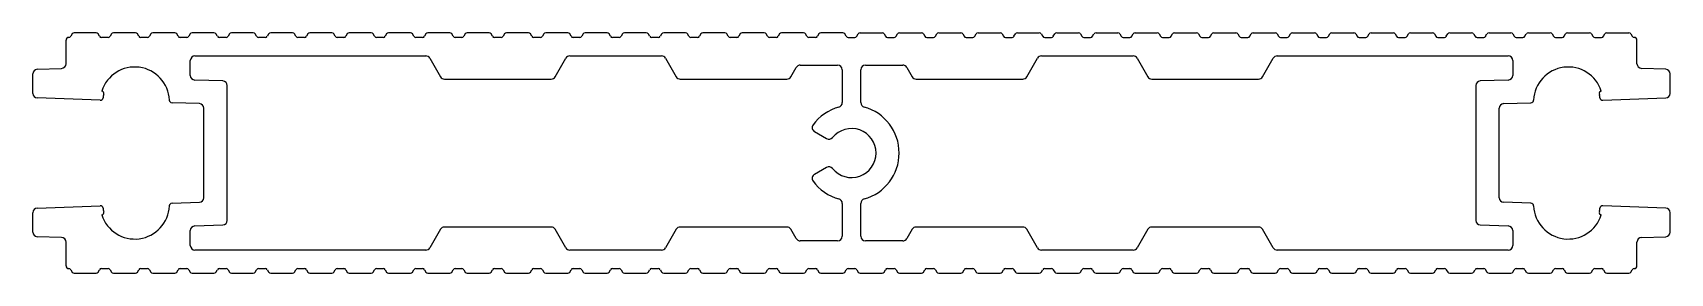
# Model space of a CAD drawing. Extents: x 721 to 898, y 663 to 689.
import ezdxf

# ---------------------------------------------------------------- set-up
doc = ezdxf.new("R2010")
doc.units = 0
doc.layers.get('0').update_dxf_attribs({"linetype": 'CONTINUOUS'})

msp = doc.modelspace()

# ---------------------------------------------------------------- linework, layer by layer
at = {"color": 0}
for p, q in [((725.11, 689.05), (724.96, 688.8)), ((727.7, 689.17), (725.33, 689.17)), ((728.06, 688.8), (727.92, 689.05)), ((729.36, 689.05), (729.22, 688.8)), ((731.95, 689.17), (729.58, 689.17)), ((732.31, 688.8), (732.17, 689.05)), ((733.61, 689.05), (733.47, 688.8)), ((736.2, 689.17), (733.83, 689.17)), ((736.56, 688.8), (736.42, 689.05)), ((737.86, 689.05), (737.72, 688.8)), ((740.45, 689.17), (738.08, 689.17)), ((740.81, 688.8), (740.67, 689.05)), ((742.11, 689.05), (741.97, 688.8)), ((744.7, 689.17), (742.33, 689.17)), ((745.06, 688.8), (744.92, 689.05)), ((746.36, 689.05), (746.22, 688.8)), ((748.95, 689.17), (746.58, 689.17)), ((749.31, 688.8), (749.17, 689.05)), ((750.61, 689.05), (750.47, 688.8)), ((753.2, 689.17), (750.83, 689.17)), ((753.56, 688.8), (753.42, 689.05)), ((754.86, 689.05), (754.72, 688.8)), ((757.45, 689.17), (755.08, 689.17)), ((757.81, 688.8), (757.67, 689.05)), ((759.11, 689.05), (758.97, 688.8)), ((761.7, 689.17), (759.33, 689.17)), ((762.06, 688.8), (761.92, 689.05)), ((763.36, 689.05), (763.22, 688.8)), ((765.95, 689.17), (763.58, 689.17)), ((766.31, 688.8), (766.17, 689.05)), ((767.61, 689.05), (767.47, 688.8)), ((770.2, 689.17), (767.83, 689.17)), ((770.56, 688.8), (770.42, 689.05)), ((771.86, 689.05), (771.72, 688.8)), ((774.45, 689.17), (772.08, 689.17)), ((774.81, 688.8), (774.67, 689.05)), ((776.11, 689.05), (775.97, 688.8)), ((778.7, 689.17), (776.33, 689.17)), ((779.06, 688.8), (778.92, 689.05)), ((780.36, 689.05), (780.21, 688.8)), ((782.95, 689.17), (780.58, 689.17)), ((783.31, 688.8), (783.17, 689.05)), ((784.61, 689.05), (784.47, 688.8)), ((787.2, 689.17), (784.83, 689.17)), ((787.56, 688.8), (787.42, 689.05)), ((788.86, 689.05), (788.72, 688.8)), ((791.45, 689.17), (789.08, 689.17)), ((791.81, 688.8), (791.67, 689.05)), ((793.11, 689.05), (792.96, 688.8)), ((795.7, 689.17), (793.33, 689.17)), ((796.06, 688.8), (795.92, 689.05)), ((797.36, 689.05), (797.21, 688.8)), ((799.95, 689.17), (797.58, 689.17)), ((800.31, 688.8), (800.17, 689.05)), ((801.61, 689.05), (801.46, 688.8)), ((804.2, 689.17), (801.83, 689.17)), ((804.56, 688.8), (804.42, 689.05)), ((805.86, 689.05), (805.71, 688.8)), ((808.45, 689.17), (806.08, 689.17)), ((808.81, 688.8), (808.67, 689.05)), ((809.96, 688.8), (810.11, 689.05)), ((810.33, 689.17), (812.7, 689.17)), ((812.92, 689.05), (813.06, 688.8)), ((814.21, 688.8), (814.36, 689.05)), ((814.58, 689.17), (816.95, 689.17)), ((817.17, 689.05), (817.31, 688.8)), ((818.46, 688.8), (818.61, 689.05)), ((818.83, 689.17), (821.2, 689.17)), ((821.42, 689.05), (821.56, 688.8)), ((822.71, 688.8), (822.86, 689.05)), ((823.08, 689.17), (825.45, 689.17)), ((825.67, 689.05), (825.81, 688.8)), ((826.96, 688.8), (827.11, 689.05)), ((827.33, 689.17), (829.7, 689.17)), ((829.92, 689.05), (830.06, 688.8)), ((831.21, 688.8), (831.36, 689.05)), ((831.58, 689.17), (833.95, 689.17)), ((834.17, 689.05), (834.31, 688.8)), ((835.46, 688.8), (835.61, 689.05)), ((835.83, 689.17), (838.2, 689.17)), ((838.42, 689.05), (838.56, 688.8)), ((839.71, 688.8), (839.86, 689.05)), ((840.08, 689.17), (842.45, 689.17)), ((842.67, 689.05), (842.81, 688.8)), ((843.96, 688.8), (844.11, 689.05)), ((844.33, 689.17), (846.7, 689.17)), ((846.92, 689.05), (847.06, 688.8)), ((848.21, 688.8), (848.36, 689.05)), ((848.58, 689.17), (850.95, 689.17)), ((851.17, 689.05), (851.31, 688.8)), ((852.46, 688.8), (852.61, 689.05)), ((852.83, 689.17), (855.2, 689.17)), ((855.42, 689.05), (855.56, 688.8)), ((856.71, 688.8), (856.86, 689.05)), ((857.08, 689.17), (859.45, 689.17)), ((859.67, 689.05), (859.81, 688.8)), ((860.96, 688.8), (861.11, 689.05)), ((861.33, 689.17), (863.7, 689.17)), ((863.92, 689.05), (864.06, 688.8)), ((865.21, 688.8), (865.36, 689.05)), ((865.58, 689.17), (867.95, 689.17)), ((868.17, 689.05), (868.31, 688.8)), ((869.46, 688.8), (869.61, 689.05)), ((869.83, 689.17), (872.2, 689.17)), ((872.42, 689.05), (872.56, 688.8)), ((873.71, 688.8), (873.86, 689.05)), ((874.08, 689.17), (876.45, 689.17)), ((876.67, 689.05), (876.81, 688.8)), ((877.96, 688.8), (878.11, 689.05)), ((878.33, 689.17), (880.7, 689.17)), ((880.92, 689.05), (881.06, 688.8)), ((882.21, 688.8), (882.36, 689.05)), ((882.58, 689.17), (884.95, 689.17)), ((885.17, 689.05), (885.31, 688.8)), ((886.46, 688.8), (886.61, 689.05)), ((886.83, 689.17), (889.2, 689.17)), ((889.42, 689.05), (889.56, 688.8)), ((890.71, 688.8), (890.86, 689.05)), ((891.08, 689.17), (893.45, 689.17)), ((893.67, 689.05), (893.81, 688.8)), ((724.45, 685.82), (724.45, 688.37)), ((729, 688.67), (728.28, 688.67)), ((733.25, 688.67), (732.53, 688.67)), ((737.5, 688.67), (736.78, 688.67)), ((741.75, 688.67), (741.03, 688.67)), ((746, 688.67), (745.28, 688.67)), ((750.25, 688.67), (749.53, 688.67)), ((754.5, 688.67), (753.78, 688.67)), ((758.75, 688.67), (758.03, 688.67)), ((763, 688.67), (762.28, 688.67)), ((767.25, 688.67), (766.53, 688.67)), ((771.5, 688.67), (770.78, 688.67)), ((775.75, 688.67), (775.03, 688.67)), ((780, 688.67), (779.28, 688.67)), ((784.25, 688.67), (783.53, 688.67)), ((788.5, 688.67), (787.78, 688.67)), ((792.75, 688.67), (792.03, 688.67)), ((797, 688.67), (796.28, 688.67)), ((801.25, 688.67), (800.53, 688.67)), ((805.5, 688.67), (804.78, 688.67)), ((809.03, 688.67), (809.75, 688.67)), ((813.28, 688.67), (814, 688.67)), ((817.53, 688.67), (818.25, 688.67)), ((821.78, 688.67), (822.5, 688.67)), ((826.03, 688.67), (826.75, 688.67)), ((830.28, 688.67), (831, 688.67)), ((834.53, 688.67), (835.25, 688.67)), ((838.78, 688.67), (839.5, 688.67)), ((843.03, 688.67), (843.75, 688.67)), ((847.28, 688.67), (848, 688.67)), ((851.53, 688.67), (852.25, 688.67)), ((855.78, 688.67), (856.5, 688.67)), ((860.03, 688.67), (860.75, 688.67)), ((864.28, 688.67), (865, 688.67)), ((868.53, 688.67), (869.25, 688.67)), ((872.78, 688.67), (873.5, 688.67)), ((877.03, 688.67), (877.75, 688.67)), ((881.28, 688.67), (882, 688.67)), ((885.53, 688.67), (886.25, 688.67)), ((889.78, 688.67), (890.5, 688.67)), ((894.33, 685.82), (894.33, 688.37)), ((721.33, 685.22), (723.97, 685.32)), ((737.89, 684.56), (737.89, 686.17)), ((738.39, 686.67), (763.35, 686.67)), ((763.78, 686.42), (764.94, 684.42)), ((777.34, 684.42), (778.49, 686.42)), ((778.93, 686.67), (788.85, 686.67)), ((789.28, 686.42), (790.44, 684.42)), ((802.84, 684.42), (803.42, 685.42)), ((803.85, 685.67), (807.89, 685.67)), ((810.89, 685.67), (814.93, 685.67)), ((815.36, 685.42), (815.94, 684.42)), ((828.34, 684.42), (829.49, 686.42)), ((829.93, 686.67), (839.85, 686.67)), ((840.28, 686.42), (841.44, 684.42)), ((853.84, 684.42), (854.99, 686.42)), ((855.43, 686.67), (880.39, 686.67)), ((880.89, 686.17), (880.89, 684.56)), ((897.44, 685.22), (894.81, 685.32)), ((720.85, 682.62), (720.85, 684.72)), ((741.41, 683.96), (738.37, 684.06)), ((765.37, 684.17), (776.91, 684.17)), ((790.87, 684.17), (802.41, 684.17)), ((808.39, 685.17), (808.39, 681.62)), ((810.39, 681.62), (810.39, 685.17)), ((816.37, 684.17), (827.91, 684.17)), ((841.87, 684.17), (853.41, 684.17)), ((880.41, 684.06), (877.37, 683.96)), ((897.93, 682.62), (897.93, 684.72)), ((728.15, 681.88), (721.33, 682.12)), ((741.89, 668.89), (741.89, 683.46)), ((876.89, 683.46), (876.89, 668.89)), ((890.63, 681.88), (897.44, 682.12)), ((738.87, 681.51), (735.91, 681.61)), ((739.35, 671.34), (739.35, 681.01)), ((879.43, 671.34), (879.43, 681.01)), ((879.91, 681.51), (882.86, 681.61)), ((805.39, 678.48), (806.7, 677.73)), ((806.7, 674.62), (805.39, 673.86)), ((720.85, 667.62), (720.85, 669.72)), ((721.33, 670.22), (728.15, 670.46)), ((735.91, 670.73), (738.87, 670.84)), ((808.39, 670.72), (808.39, 667.17)), ((810.39, 667.17), (810.39, 670.72)), ((882.86, 670.73), (879.91, 670.84)), ((897.44, 670.22), (890.63, 670.46)), ((897.93, 667.62), (897.93, 669.72)), ((737.89, 666.17), (737.89, 667.78)), ((738.37, 668.28), (741.41, 668.39)), ((764.94, 667.92), (763.78, 665.92)), ((776.91, 668.17), (765.37, 668.17)), ((778.49, 665.92), (777.34, 667.92)), ((790.44, 667.92), (789.28, 665.92)), ((802.41, 668.17), (790.87, 668.17)), ((803.42, 666.92), (802.84, 667.92)), ((815.94, 667.92), (815.36, 666.92)), ((827.91, 668.17), (816.37, 668.17)), ((829.49, 665.92), (828.34, 667.92)), ((841.44, 667.92), (840.28, 665.92)), ((853.41, 668.17), (841.87, 668.17)), ((854.99, 665.92), (853.84, 667.92)), ((877.37, 668.39), (880.41, 668.28)), ((880.89, 667.78), (880.89, 666.17)), ((723.97, 667.03), (721.33, 667.12)), ((724.45, 663.97), (724.45, 666.53)), ((807.89, 666.67), (803.85, 666.67)), ((814.93, 666.67), (810.89, 666.67)), ((894.33, 663.97), (894.33, 666.53)), ((894.81, 667.03), (897.44, 667.12)), ((763.35, 665.67), (738.39, 665.67)), ((788.85, 665.67), (778.93, 665.67)), ((839.85, 665.67), (829.93, 665.67)), ((880.39, 665.67), (855.43, 665.67)), ((724.96, 663.55), (725.11, 663.3)), ((725.33, 663.17), (727.7, 663.17)), ((727.92, 663.3), (728.06, 663.55)), ((728.28, 663.67), (729, 663.67)), ((729.22, 663.55), (729.36, 663.3)), ((729.58, 663.17), (731.95, 663.17)), ((732.17, 663.3), (732.31, 663.55)), ((732.53, 663.67), (733.25, 663.67)), ((733.47, 663.55), (733.61, 663.3)), ((733.83, 663.17), (736.2, 663.17)), ((736.42, 663.3), (736.56, 663.55)), ((736.78, 663.67), (737.5, 663.67)), ((737.72, 663.55), (737.86, 663.3)), ((738.08, 663.17), (740.45, 663.17)), ((740.67, 663.3), (740.81, 663.55)), ((741.03, 663.67), (741.75, 663.67)), ((741.97, 663.55), (742.11, 663.3)), ((742.33, 663.17), (744.7, 663.17)), ((744.92, 663.3), (745.06, 663.55)), ((745.28, 663.67), (746, 663.67)), ((746.22, 663.55), (746.36, 663.3)), ((746.58, 663.17), (748.95, 663.17)), ((749.17, 663.3), (749.31, 663.55)), ((749.53, 663.67), (750.25, 663.67)), ((750.47, 663.55), (750.61, 663.3)), ((750.83, 663.17), (753.2, 663.17)), ((753.42, 663.3), (753.56, 663.55)), ((753.78, 663.67), (754.5, 663.67)), ((754.72, 663.55), (754.86, 663.3)), ((755.08, 663.17), (757.45, 663.17)), ((757.67, 663.3), (757.81, 663.55)), ((758.03, 663.67), (758.75, 663.67)), ((758.97, 663.55), (759.11, 663.3)), ((759.33, 663.17), (761.7, 663.17)), ((761.92, 663.3), (762.06, 663.55)), ((762.28, 663.67), (763, 663.67)), ((763.22, 663.55), (763.36, 663.3)), ((763.58, 663.17), (765.95, 663.17)), ((766.17, 663.3), (766.31, 663.55)), ((766.53, 663.67), (767.25, 663.67)), ((767.47, 663.55), (767.61, 663.3)), ((767.83, 663.17), (770.2, 663.17)), ((770.42, 663.3), (770.56, 663.55)), ((770.78, 663.67), (771.5, 663.67)), ((771.72, 663.55), (771.86, 663.3)), ((772.08, 663.17), (774.45, 663.17)), ((774.67, 663.3), (774.81, 663.55)), ((775.03, 663.67), (775.75, 663.67)), ((775.97, 663.55), (776.11, 663.3)), ((776.33, 663.17), (778.7, 663.17)), ((778.92, 663.3), (779.06, 663.55)), ((779.28, 663.67), (780, 663.67)), ((780.21, 663.55), (780.36, 663.3)), ((780.58, 663.17), (782.95, 663.17)), ((783.17, 663.3), (783.31, 663.55)), ((783.53, 663.67), (784.25, 663.67)), ((784.47, 663.55), (784.61, 663.3)), ((784.83, 663.17), (787.2, 663.17)), ((787.42, 663.3), (787.56, 663.55)), ((787.78, 663.67), (788.5, 663.67)), ((788.72, 663.55), (788.86, 663.3)), ((789.08, 663.17), (791.45, 663.17)), ((791.67, 663.3), (791.81, 663.55)), ((792.03, 663.67), (792.75, 663.67)), ((792.96, 663.55), (793.11, 663.3)), ((793.33, 663.17), (795.7, 663.17)), ((795.92, 663.3), (796.06, 663.55)), ((796.28, 663.67), (797, 663.67)), ((797.21, 663.55), (797.36, 663.3)), ((797.58, 663.17), (799.95, 663.17)), ((800.17, 663.3), (800.31, 663.55)), ((800.53, 663.67), (801.25, 663.67)), ((801.46, 663.55), (801.61, 663.3)), ((801.83, 663.17), (804.2, 663.17)), ((804.42, 663.3), (804.56, 663.55)), ((804.78, 663.67), (805.5, 663.67)), ((805.71, 663.55), (805.86, 663.3)), ((806.08, 663.17), (808.45, 663.17)), ((808.67, 663.3), (808.81, 663.55)), ((809.03, 663.67), (809.75, 663.67)), ((809.96, 663.55), (810.11, 663.3)), ((810.33, 663.17), (812.7, 663.17)), ((812.92, 663.3), (813.06, 663.55)), ((813.28, 663.67), (814, 663.67)), ((814.21, 663.55), (814.36, 663.3)), ((814.58, 663.17), (816.95, 663.17)), ((817.17, 663.3), (817.31, 663.55)), ((817.53, 663.67), (818.25, 663.67)), ((818.46, 663.55), (818.61, 663.3)), ((818.83, 663.17), (821.2, 663.17)), ((821.42, 663.3), (821.56, 663.55)), ((821.78, 663.67), (822.5, 663.67)), ((822.71, 663.55), (822.86, 663.3)), ((823.08, 663.17), (825.45, 663.17)), ((825.67, 663.3), (825.81, 663.55)), ((826.03, 663.67), (826.75, 663.67)), ((826.96, 663.55), (827.11, 663.3)), ((827.33, 663.17), (829.7, 663.17)), ((829.92, 663.3), (830.06, 663.55)), ((830.28, 663.67), (831, 663.67)), ((831.21, 663.55), (831.36, 663.3)), ((831.58, 663.17), (833.95, 663.17)), ((834.17, 663.3), (834.31, 663.55)), ((834.53, 663.67), (835.25, 663.67)), ((835.46, 663.55), (835.61, 663.3)), ((835.83, 663.17), (838.2, 663.17)), ((838.42, 663.3), (838.56, 663.55)), ((838.78, 663.67), (839.5, 663.67)), ((839.71, 663.55), (839.86, 663.3)), ((840.08, 663.17), (842.45, 663.17)), ((842.67, 663.3), (842.81, 663.55)), ((843.03, 663.67), (843.75, 663.67)), ((843.96, 663.55), (844.11, 663.3)), ((844.33, 663.17), (846.7, 663.17)), ((846.92, 663.3), (847.06, 663.55)), ((847.28, 663.67), (848, 663.67)), ((848.21, 663.55), (848.36, 663.3)), ((848.58, 663.17), (850.95, 663.17)), ((851.17, 663.3), (851.31, 663.55)), ((851.53, 663.67), (852.25, 663.67)), ((852.46, 663.55), (852.61, 663.3)), ((852.83, 663.17), (855.2, 663.17)), ((855.42, 663.3), (855.56, 663.55)), ((855.78, 663.67), (856.5, 663.67)), ((856.71, 663.55), (856.86, 663.3)), ((857.08, 663.17), (859.45, 663.17)), ((859.67, 663.3), (859.81, 663.55)), ((860.03, 663.67), (860.75, 663.67)), ((860.96, 663.55), (861.11, 663.3)), ((861.33, 663.17), (863.7, 663.17)), ((863.92, 663.3), (864.06, 663.55)), ((864.28, 663.67), (865, 663.67)), ((865.21, 663.55), (865.36, 663.3)), ((865.58, 663.17), (867.95, 663.17)), ((868.17, 663.3), (868.31, 663.55)), ((868.53, 663.67), (869.25, 663.67)), ((869.46, 663.55), (869.61, 663.3)), ((869.83, 663.17), (872.2, 663.17)), ((872.42, 663.3), (872.56, 663.55)), ((872.78, 663.67), (873.5, 663.67)), ((873.71, 663.55), (873.86, 663.3)), ((874.08, 663.17), (876.45, 663.17)), ((876.67, 663.3), (876.81, 663.55)), ((877.03, 663.67), (877.75, 663.67)), ((877.96, 663.55), (878.11, 663.3)), ((878.33, 663.17), (880.7, 663.17)), ((880.92, 663.3), (881.06, 663.55)), ((881.28, 663.67), (882, 663.67)), ((882.21, 663.55), (882.36, 663.3)), ((882.58, 663.17), (884.95, 663.17)), ((885.17, 663.3), (885.31, 663.55)), ((885.53, 663.67), (886.25, 663.67)), ((886.46, 663.55), (886.61, 663.3)), ((886.83, 663.17), (889.2, 663.17)), ((889.42, 663.3), (889.56, 663.55)), ((889.78, 663.67), (890.5, 663.67)), ((890.71, 663.55), (890.86, 663.3)), ((891.08, 663.17), (893.45, 663.17)), ((893.67, 663.3), (893.81, 663.55))]:
    msp.add_line(p, q, dxfattribs=at)
for centre, radius, start, end in [((725.33, 688.92), 0.25, 90.0016, 149.821), ((727.7, 688.92), 0.25, 30.1766, 90.0016), ((729.58, 688.92), 0.25, 90, 149.821), ((731.95, 688.92), 0.25, 30.1766, 90), ((733.83, 688.92), 0.25, 90.0002, 149.821), ((736.2, 688.92), 0.25, 30.184, 90.0002), ((738.08, 688.92), 0.25, 90.0002, 149.821), ((740.45, 688.92), 0.25, 30.1766, 90.0016), ((742.33, 688.92), 0.25, 90, 149.821), ((744.7, 688.92), 0.25, 30.1766, 90), ((746.58, 688.92), 0.25, 90.0002, 149.821), ((748.95, 688.92), 0.25, 30.184, 90.0002), ((750.83, 688.92), 0.25, 90.0002, 149.821), ((753.2, 688.92), 0.25, 30.1766, 90.0016), ((755.08, 688.92), 0.25, 90, 149.821), ((757.45, 688.92), 0.25, 30.1766, 90), ((759.33, 688.92), 0.25, 90.0002, 149.821), ((761.7, 688.92), 0.25, 30.184, 90.0002), ((763.58, 688.92), 0.25, 90.0002, 149.821), ((765.95, 688.92), 0.25, 30.1766, 90.0016), ((767.83, 688.92), 0.25, 90, 149.821), ((770.2, 688.92), 0.25, 30.1766, 90), ((772.08, 688.92), 0.25, 90.0002, 149.821), ((774.45, 688.92), 0.25, 30.184, 90.0002), ((776.33, 688.92), 0.25, 90.0002, 149.821), ((778.7, 688.92), 0.25, 30.1766, 90.0016), ((780.58, 688.92), 0.25, 90, 149.821), ((782.95, 688.92), 0.25, 30.1766, 90), ((784.83, 688.92), 0.25, 90.0002, 149.821), ((787.2, 688.92), 0.25, 30.184, 90.0002), ((789.08, 688.92), 0.25, 90.0002, 149.821), ((791.45, 688.92), 0.25, 30.1766, 90.0016), ((793.33, 688.92), 0.25, 90, 149.821), ((795.7, 688.92), 0.25, 30.1766, 90), ((797.58, 688.92), 0.25, 90.0002, 149.821), ((799.95, 688.92), 0.25, 30.184, 90.0002), ((801.83, 688.92), 0.25, 90.0002, 149.821), ((804.2, 688.92), 0.25, 30.1766, 90.0016), ((806.08, 688.92), 0.25, 90, 149.821), ((808.45, 688.92), 0.25, 30.1766, 90), ((810.33, 688.92), 0.25, 90, 149.8234), ((812.7, 688.92), 0.25, 30.179, 90), ((814.58, 688.92), 0.25, 89.9984, 149.8234), ((816.95, 688.92), 0.25, 30.179, 89.9998), ((818.83, 688.92), 0.25, 89.9998, 149.816), ((821.2, 688.92), 0.25, 30.179, 89.9998), ((823.08, 688.92), 0.25, 90, 149.8234), ((825.45, 688.92), 0.25, 30.179, 90), ((827.33, 688.92), 0.25, 89.9984, 149.8234), ((829.7, 688.92), 0.25, 30.179, 89.9998), ((831.58, 688.92), 0.25, 89.9998, 149.816), ((833.95, 688.92), 0.25, 30.179, 89.9998), ((835.83, 688.92), 0.25, 90, 149.8234), ((838.2, 688.92), 0.25, 30.179, 90), ((840.08, 688.92), 0.25, 89.9984, 149.8234), ((842.45, 688.92), 0.25, 30.179, 89.9998), ((844.33, 688.92), 0.25, 89.9998, 149.816), ((846.7, 688.92), 0.25, 30.179, 89.9998), ((848.58, 688.92), 0.25, 90, 149.8234), ((850.95, 688.92), 0.25, 30.179, 90), ((852.83, 688.92), 0.25, 89.9984, 149.8234), ((855.2, 688.92), 0.25, 30.179, 89.9998), ((857.08, 688.92), 0.25, 89.9998, 149.816), ((859.45, 688.92), 0.25, 30.179, 89.9998), ((861.33, 688.92), 0.25, 90, 149.8234), ((863.7, 688.92), 0.25, 30.179, 90), ((865.58, 688.92), 0.25, 89.9984, 149.8234), ((867.95, 688.92), 0.25, 30.179, 89.9998), ((869.83, 688.92), 0.25, 89.9998, 149.816), ((872.2, 688.92), 0.25, 30.179, 89.9998), ((874.08, 688.92), 0.25, 90, 149.8234), ((876.45, 688.92), 0.25, 30.179, 90), ((878.33, 688.92), 0.25, 89.9984, 149.8234), ((880.7, 688.92), 0.25, 30.179, 89.9998), ((882.58, 688.92), 0.25, 89.9998, 149.816), ((884.95, 688.92), 0.25, 30.179, 89.9998), ((886.83, 688.92), 0.25, 90, 149.8234), ((889.2, 688.92), 0.25, 30.179, 90), ((891.08, 688.92), 0.25, 89.9984, 149.8234), ((893.45, 688.92), 0.25, 30.179, 89.9984), ((724.75, 688.37), 0.3, 90.2869, 180), ((724.75, 688.92), 0.25, 270.2869, 329.821), ((728.28, 688.92), 0.25, 210.1766, 270.0032), ((729, 688.92), 0.25, 270.0032, 329.821), ((732.53, 688.92), 0.25, 210.1766, 270.0025), ((733.25, 688.92), 0.25, 270.0025, 329.821), ((736.78, 688.92), 0.25, 210.184, 269.9982), ((737.5, 688.92), 0.25, 269.9982, 329.821), ((741.03, 688.92), 0.25, 210.1766, 270.0032), ((741.75, 688.92), 0.25, 270.0032, 329.821), ((745.28, 688.92), 0.25, 210.1766, 270.0025), ((746, 688.92), 0.25, 270.0025, 329.821), ((749.53, 688.92), 0.25, 210.184, 269.9982), ((750.25, 688.92), 0.25, 269.9982, 329.821), ((753.78, 688.92), 0.25, 210.1766, 270.0032), ((754.5, 688.92), 0.25, 270.0032, 329.821), ((758.03, 688.92), 0.25, 210.1766, 270.0025), ((758.75, 688.92), 0.25, 270.0025, 329.821), ((762.28, 688.92), 0.25, 210.184, 269.9982), ((763, 688.92), 0.25, 269.9982, 329.821), ((766.53, 688.92), 0.25, 210.1766, 270.0032), ((767.25, 688.92), 0.25, 270.0032, 329.821), ((770.78, 688.92), 0.25, 210.1766, 270.0025), ((771.5, 688.92), 0.25, 270.0025, 329.821), ((775.03, 688.92), 0.25, 210.184, 269.9982), ((775.75, 688.92), 0.25, 269.9982, 329.821), ((779.28, 688.92), 0.25, 210.1766, 270.0032), ((780, 688.92), 0.25, 270.0032, 329.821), ((783.53, 688.92), 0.25, 210.1766, 270.0025), ((784.25, 688.92), 0.25, 270.0025, 329.821), ((787.78, 688.92), 0.25, 210.184, 269.9982), ((788.5, 688.92), 0.25, 269.9982, 329.821), ((792.03, 688.92), 0.25, 210.1766, 270.0032), ((792.75, 688.92), 0.25, 270.0032, 329.821), ((796.28, 688.92), 0.25, 210.1766, 270.0025), ((797, 688.92), 0.25, 270.0025, 329.821), ((800.53, 688.92), 0.25, 210.184, 269.9982), ((801.25, 688.92), 0.25, 269.9982, 329.821), ((804.78, 688.92), 0.25, 210.1766, 270.0032), ((805.5, 688.92), 0.25, 270.0032, 329.821), ((809.03, 688.92), 0.25, 210.1766, 270.0025), ((809.75, 688.92), 0.25, 269.9975, 329.8234), ((813.28, 688.92), 0.25, 210.179, 269.9968), ((814, 688.92), 0.25, 269.9968, 329.8234), ((817.53, 688.92), 0.25, 210.179, 270.0018), ((818.25, 688.92), 0.25, 270.0018, 329.816), ((821.78, 688.92), 0.25, 210.179, 269.9975), ((822.5, 688.92), 0.25, 269.9975, 329.8234), ((826.03, 688.92), 0.25, 210.179, 269.9968), ((826.75, 688.92), 0.25, 269.9968, 329.8234), ((830.28, 688.92), 0.25, 210.179, 270.0018), ((831, 688.92), 0.25, 270.0018, 329.816), ((834.53, 688.92), 0.25, 210.179, 269.9975), ((835.25, 688.92), 0.25, 269.9975, 329.8234), ((838.78, 688.92), 0.25, 210.179, 269.9968), ((839.5, 688.92), 0.25, 269.9968, 329.8234), ((843.03, 688.92), 0.25, 210.179, 270.0018), ((843.75, 688.92), 0.25, 270.0018, 329.816), ((847.28, 688.92), 0.25, 210.179, 269.9975), ((848, 688.92), 0.25, 269.9975, 329.8234), ((851.53, 688.92), 0.25, 210.179, 269.9968), ((852.25, 688.92), 0.25, 269.9968, 329.8234), ((855.78, 688.92), 0.25, 210.179, 270.0018), ((856.5, 688.92), 0.25, 270.0018, 329.816), ((860.03, 688.92), 0.25, 210.179, 269.9975), ((860.75, 688.92), 0.25, 269.9975, 329.8234), ((864.28, 688.92), 0.25, 210.179, 269.9968), ((865, 688.92), 0.25, 269.9968, 329.8234), ((868.53, 688.92), 0.25, 210.179, 270.0018), ((869.25, 688.92), 0.25, 270.0018, 329.816), ((872.78, 688.92), 0.25, 210.179, 269.9975), ((873.5, 688.92), 0.25, 269.9975, 329.8234), ((877.03, 688.92), 0.25, 210.179, 269.9968), ((877.75, 688.92), 0.25, 269.9968, 329.8234), ((881.28, 688.92), 0.25, 210.179, 270.0018), ((882, 688.92), 0.25, 270.0018, 329.816), ((885.53, 688.92), 0.25, 210.179, 269.9975), ((886.25, 688.92), 0.25, 269.9975, 329.8234), ((889.78, 688.92), 0.25, 210.179, 269.9968), ((890.5, 688.92), 0.25, 269.9968, 329.8234), ((894.03, 688.92), 0.25, 210.179, 269.7131), ((894.03, 688.37), 0.3, 360, 89.7131), ((723.95, 685.82), 0.5, 272, 0), ((731.88, 681.72), 3.75, 2.6028, 162.2677), ((738.39, 686.17), 0.5, 90.0001, 180), ((763.35, 686.17), 0.5, 30.0004, 90.0001), ((778.93, 686.17), 0.5, 89.9998, 150.0005), ((788.85, 686.17), 0.5, 30.0001, 89.9998), ((803.85, 685.17), 0.5, 90, 149.9999), ((807.89, 685.17), 0.5, 0.0004, 90), ((810.89, 685.17), 0.5, 90, 179.9996), ((814.93, 685.17), 0.5, 30.0001, 90), ((829.93, 686.17), 0.5, 90.0002, 149.9999), ((839.85, 686.17), 0.5, 29.9995, 90.0002), ((855.43, 686.17), 0.5, 89.9999, 149.9996), ((880.39, 686.17), 0.5, 0, 89.9999), ((886.9, 681.72), 3.75, 17.7323, 177.3972), ((894.83, 685.82), 0.5, 180, 268), ((721.35, 684.72), 0.5, 92, 180), ((738.39, 684.56), 0.5, 180, 268), ((741.39, 683.46), 0.5, 360, 88), ((765.37, 684.67), 0.5, 210.0004, 270.0001), ((776.91, 684.67), 0.5, 270.0001, 330.0005), ((790.87, 684.67), 0.5, 210.0001, 270), ((802.41, 684.67), 0.5, 270, 329.9999), ((816.37, 684.67), 0.5, 210.0001, 270), ((827.91, 684.67), 0.5, 270, 329.9999), ((841.87, 684.67), 0.5, 209.9995, 269.9999), ((853.41, 684.67), 0.5, 269.9999, 329.9996), ((877.39, 683.46), 0.5, 92, 180), ((880.39, 684.56), 0.5, 272, 0), ((897.43, 684.72), 0.5, 360, 88), ((721.35, 682.62), 0.5, 180, 268), ((728.16, 682.18), 0.3, 268, 353.0281), ((728.23, 682.58), 0.3, 346.8526, 74.5602), ((731.88, 681.72), 3.45, 166.8526, 173.0281), ((735.92, 681.91), 0.3, 182.6028, 268), ((882.85, 681.91), 0.3, 272, 357.3972), ((890.55, 682.58), 0.3, 105.4398, 193.1474), ((886.9, 681.72), 3.45, 6.9719, 13.1474), ((890.62, 682.18), 0.3, 186.9719, 272), ((897.43, 682.62), 0.5, 272, 360), ((738.85, 681.01), 0.5, 360, 88), ((809.39, 676.17), 5.15, 105.3957, 143.8272), ((807.89, 681.62), 0.5, 285.3957, 0.0004), ((810.89, 681.62), 0.5, 179.9996, 254.6043), ((809.39, 676.17), 5.15, 285.3957, 74.6043), ((879.93, 681.01), 0.5, 92, 180), ((805.64, 678.92), 0.5, 143.8272, 240), ((809.39, 676.17), 2.65, 219.1332, 140.8668), ((806.95, 678.16), 0.5, 240, 320.8668), ((806.95, 674.18), 0.5, 39.1332, 120), ((805.64, 673.43), 0.5, 120, 216.1728), ((809.39, 676.17), 5.15, 216.1728, 254.6043), ((738.85, 671.34), 0.5, 272, 360), ((807.89, 670.72), 0.5, 359.9996, 74.6043), ((810.89, 670.72), 0.5, 105.3957, 180.0004), ((879.93, 671.34), 0.5, 180, 268), ((721.35, 669.72), 0.5, 92, 180), ((728.16, 670.16), 0.3, 6.9719, 92), ((731.88, 670.62), 3.75, 197.7323, 357.3972), ((728.23, 669.76), 0.3, 285.4398, 13.1474), ((731.88, 670.62), 3.45, 186.9719, 193.1474), ((735.92, 670.43), 0.3, 92, 177.3972), ((882.85, 670.43), 0.3, 2.6028, 88), ((886.9, 670.62), 3.75, 182.6028, 342.2677), ((890.55, 669.76), 0.3, 166.8526, 254.5602), ((886.9, 670.62), 3.45, 346.8526, 353.0281), ((890.62, 670.16), 0.3, 88, 173.0281), ((897.43, 669.72), 0.5, 360, 88), ((721.35, 667.62), 0.5, 180, 268), ((738.39, 667.78), 0.5, 92, 180), ((741.39, 668.89), 0.5, 272, 360), ((765.37, 667.67), 0.5, 89.9999, 149.9996), ((776.91, 667.67), 0.5, 29.9995, 89.9999), ((790.87, 667.67), 0.5, 90, 149.9999), ((802.41, 667.67), 0.5, 30.0001, 90), ((816.37, 667.67), 0.5, 90, 149.9999), ((827.91, 667.67), 0.5, 30.0001, 90), ((841.87, 667.67), 0.5, 90.0001, 150.0005), ((853.41, 667.67), 0.5, 30.0004, 90.0001), ((877.39, 668.89), 0.5, 180, 268), ((880.39, 667.78), 0.5, 0, 88), ((897.43, 667.62), 0.5, 272, 360), ((723.95, 666.53), 0.5, 0, 88), ((738.39, 666.17), 0.5, 180, 269.9999), ((763.35, 666.17), 0.5, 269.9999, 329.9996), ((778.93, 666.17), 0.5, 209.9995, 270.0002), ((788.85, 666.17), 0.5, 270.0002, 329.9999), ((803.85, 667.17), 0.5, 210.0001, 270), ((807.89, 667.17), 0.5, 270, 359.9996), ((810.89, 667.17), 0.5, 180.0004, 270), ((814.93, 667.17), 0.5, 270, 329.9999), ((829.93, 666.17), 0.5, 210.0001, 269.9998), ((839.85, 666.17), 0.5, 269.9998, 330.0005), ((855.43, 666.17), 0.5, 210.0004, 270.0001), ((880.39, 666.17), 0.5, 270.0001, 0), ((894.83, 666.53), 0.5, 92, 180), ((724.75, 663.97), 0.3, 180, 269.7131), ((724.75, 663.42), 0.25, 30.179, 89.7131), ((725.33, 663.42), 0.25, 210.179, 269.9984), ((727.7, 663.42), 0.25, 269.9984, 329.8234), ((728.28, 663.42), 0.25, 89.9968, 149.8234), ((729, 663.42), 0.25, 30.179, 89.9968), ((729.58, 663.42), 0.25, 210.179, 270), ((731.95, 663.42), 0.25, 270, 329.8234), ((732.53, 663.42), 0.25, 89.9975, 149.8234), ((733.25, 663.42), 0.25, 30.179, 89.9975), ((733.83, 663.42), 0.25, 210.179, 269.9998), ((736.2, 663.42), 0.25, 269.9998, 329.816), ((736.78, 663.42), 0.25, 90.0018, 149.816), ((737.5, 663.42), 0.25, 30.179, 90.0018), ((738.08, 663.42), 0.25, 210.179, 269.9998), ((740.45, 663.42), 0.25, 269.9984, 329.8234), ((741.03, 663.42), 0.25, 89.9968, 149.8234), ((741.75, 663.42), 0.25, 30.179, 89.9968), ((742.33, 663.42), 0.25, 210.179, 270), ((744.7, 663.42), 0.25, 270, 329.8234), ((745.28, 663.42), 0.25, 89.9975, 149.8234), ((746, 663.42), 0.25, 30.179, 89.9975), ((746.58, 663.42), 0.25, 210.179, 269.9998), ((748.95, 663.42), 0.25, 269.9998, 329.816), ((749.53, 663.42), 0.25, 90.0018, 149.816), ((750.25, 663.42), 0.25, 30.179, 90.0018), ((750.83, 663.42), 0.25, 210.179, 269.9998), ((753.2, 663.42), 0.25, 269.9984, 329.8234), ((753.78, 663.42), 0.25, 89.9968, 149.8234), ((754.5, 663.42), 0.25, 30.179, 89.9968), ((755.08, 663.42), 0.25, 210.179, 270), ((757.45, 663.42), 0.25, 270, 329.8234), ((758.03, 663.42), 0.25, 89.9975, 149.8234), ((758.75, 663.42), 0.25, 30.179, 89.9975), ((759.33, 663.42), 0.25, 210.179, 269.9998), ((761.7, 663.42), 0.25, 269.9998, 329.816), ((762.28, 663.42), 0.25, 90.0018, 149.816), ((763, 663.42), 0.25, 30.179, 90.0018), ((763.58, 663.42), 0.25, 210.179, 269.9998), ((765.95, 663.42), 0.25, 269.9984, 329.8234), ((766.53, 663.42), 0.25, 89.9968, 149.8234), ((767.25, 663.42), 0.25, 30.179, 89.9968), ((767.83, 663.42), 0.25, 210.179, 270), ((770.2, 663.42), 0.25, 270, 329.8234), ((770.78, 663.42), 0.25, 89.9975, 149.8234), ((771.5, 663.42), 0.25, 30.179, 89.9975), ((772.08, 663.42), 0.25, 210.179, 269.9998), ((774.45, 663.42), 0.25, 269.9998, 329.816), ((775.03, 663.42), 0.25, 90.0018, 149.816), ((775.75, 663.42), 0.25, 30.179, 90.0018), ((776.33, 663.42), 0.25, 210.179, 269.9998), ((778.7, 663.42), 0.25, 269.9984, 329.8234), ((779.28, 663.42), 0.25, 89.9968, 149.8234), ((780, 663.42), 0.25, 30.179, 89.9968), ((780.58, 663.42), 0.25, 210.179, 270), ((782.95, 663.42), 0.25, 270, 329.8234), ((783.53, 663.42), 0.25, 89.9975, 149.8234), ((784.25, 663.42), 0.25, 30.179, 89.9975), ((784.83, 663.42), 0.25, 210.179, 269.9998), ((787.2, 663.42), 0.25, 269.9998, 329.816), ((787.78, 663.42), 0.25, 90.0018, 149.816), ((788.5, 663.42), 0.25, 30.179, 90.0018), ((789.08, 663.42), 0.25, 210.179, 269.9998), ((791.45, 663.42), 0.25, 269.9984, 329.8234), ((792.03, 663.42), 0.25, 89.9968, 149.8234), ((792.75, 663.42), 0.25, 30.179, 89.9968), ((793.33, 663.42), 0.25, 210.179, 270), ((795.7, 663.42), 0.25, 270, 329.8234), ((796.28, 663.42), 0.25, 89.9975, 149.8234), ((797, 663.42), 0.25, 30.179, 89.9975), ((797.58, 663.42), 0.25, 210.179, 269.9998), ((799.95, 663.42), 0.25, 269.9998, 329.816), ((800.53, 663.42), 0.25, 90.0018, 149.816), ((801.25, 663.42), 0.25, 30.179, 90.0018), ((801.83, 663.42), 0.25, 210.179, 269.9998), ((804.2, 663.42), 0.25, 269.9984, 329.8234), ((804.78, 663.42), 0.25, 89.9968, 149.8234), ((805.5, 663.42), 0.25, 30.179, 89.9968), ((806.08, 663.42), 0.25, 210.179, 270), ((808.45, 663.42), 0.25, 270, 329.8234), ((809.03, 663.42), 0.25, 89.9975, 149.8234), ((809.75, 663.42), 0.25, 30.1766, 90.0025), ((810.33, 663.42), 0.25, 210.1766, 270), ((812.7, 663.42), 0.25, 270, 329.821), ((813.28, 663.42), 0.25, 90.0032, 149.821), ((814, 663.42), 0.25, 30.1766, 90.0032), ((814.58, 663.42), 0.25, 210.1766, 270.0016), ((816.95, 663.42), 0.25, 270.0002, 329.821), ((817.53, 663.42), 0.25, 89.9982, 149.821), ((818.25, 663.42), 0.25, 30.184, 89.9982), ((818.83, 663.42), 0.25, 210.184, 270.0002), ((821.2, 663.42), 0.25, 270.0002, 329.821), ((821.78, 663.42), 0.25, 90.0025, 149.821), ((822.5, 663.42), 0.25, 30.1766, 90.0025), ((823.08, 663.42), 0.25, 210.1766, 270), ((825.45, 663.42), 0.25, 270, 329.821), ((826.03, 663.42), 0.25, 90.0032, 149.821), ((826.75, 663.42), 0.25, 30.1766, 90.0032), ((827.33, 663.42), 0.25, 210.1766, 270.0016), ((829.7, 663.42), 0.25, 270.0002, 329.821), ((830.28, 663.42), 0.25, 89.9982, 149.821), ((831, 663.42), 0.25, 30.184, 89.9982), ((831.58, 663.42), 0.25, 210.184, 270.0002), ((833.95, 663.42), 0.25, 270.0002, 329.821), ((834.53, 663.42), 0.25, 90.0025, 149.821), ((835.25, 663.42), 0.25, 30.1766, 90.0025), ((835.83, 663.42), 0.25, 210.1766, 270), ((838.2, 663.42), 0.25, 270, 329.821), ((838.78, 663.42), 0.25, 90.0032, 149.821), ((839.5, 663.42), 0.25, 30.1766, 90.0032), ((840.08, 663.42), 0.25, 210.1766, 270.0016), ((842.45, 663.42), 0.25, 270.0002, 329.821), ((843.03, 663.42), 0.25, 89.9982, 149.821), ((843.75, 663.42), 0.25, 30.184, 89.9982), ((844.33, 663.42), 0.25, 210.184, 270.0002), ((846.7, 663.42), 0.25, 270.0002, 329.821), ((847.28, 663.42), 0.25, 90.0025, 149.821), ((848, 663.42), 0.25, 30.1766, 90.0025), ((848.58, 663.42), 0.25, 210.1766, 270), ((850.95, 663.42), 0.25, 270, 329.821), ((851.53, 663.42), 0.25, 90.0032, 149.821), ((852.25, 663.42), 0.25, 30.1766, 90.0032), ((852.83, 663.42), 0.25, 210.1766, 270.0016), ((855.2, 663.42), 0.25, 270.0002, 329.821), ((855.78, 663.42), 0.25, 89.9982, 149.821), ((856.5, 663.42), 0.25, 30.184, 89.9982), ((857.08, 663.42), 0.25, 210.184, 270.0002), ((859.45, 663.42), 0.25, 270.0002, 329.821), ((860.03, 663.42), 0.25, 90.0025, 149.821), ((860.75, 663.42), 0.25, 30.1766, 90.0025), ((861.33, 663.42), 0.25, 210.1766, 270), ((863.7, 663.42), 0.25, 270, 329.821), ((864.28, 663.42), 0.25, 90.0032, 149.821), ((865, 663.42), 0.25, 30.1766, 90.0032), ((865.58, 663.42), 0.25, 210.1766, 270.0016), ((867.95, 663.42), 0.25, 270.0002, 329.821), ((868.53, 663.42), 0.25, 89.9982, 149.821), ((869.25, 663.42), 0.25, 30.184, 89.9982), ((869.83, 663.42), 0.25, 210.184, 270.0002), ((872.2, 663.42), 0.25, 270.0002, 329.821), ((872.78, 663.42), 0.25, 90.0025, 149.821), ((873.5, 663.42), 0.25, 30.1766, 90.0025), ((874.08, 663.42), 0.25, 210.1766, 270), ((876.45, 663.42), 0.25, 270, 329.821), ((877.03, 663.42), 0.25, 90.0032, 149.821), ((877.75, 663.42), 0.25, 30.1766, 90.0032), ((878.33, 663.42), 0.25, 210.1766, 270.0016), ((880.7, 663.42), 0.25, 270.0002, 329.821), ((881.28, 663.42), 0.25, 89.9982, 149.821), ((882, 663.42), 0.25, 30.184, 89.9982), ((882.58, 663.42), 0.25, 210.184, 270.0002), ((884.95, 663.42), 0.25, 270.0002, 329.821), ((885.53, 663.42), 0.25, 90.0025, 149.821), ((886.25, 663.42), 0.25, 30.1766, 90.0025), ((886.83, 663.42), 0.25, 210.1766, 270), ((889.2, 663.42), 0.25, 270, 329.821), ((889.78, 663.42), 0.25, 90.0032, 149.821), ((890.5, 663.42), 0.25, 30.1766, 90.0032), ((891.08, 663.42), 0.25, 210.1766, 270.0016), ((893.45, 663.42), 0.25, 270.0016, 329.821), ((894.03, 663.42), 0.25, 90.2869, 149.821), ((894.03, 663.97), 0.3, 270.2869, 360)]:
    msp.add_arc(centre, radius, start, end, dxfattribs=at)

doc.saveas('drawing.dxf')
